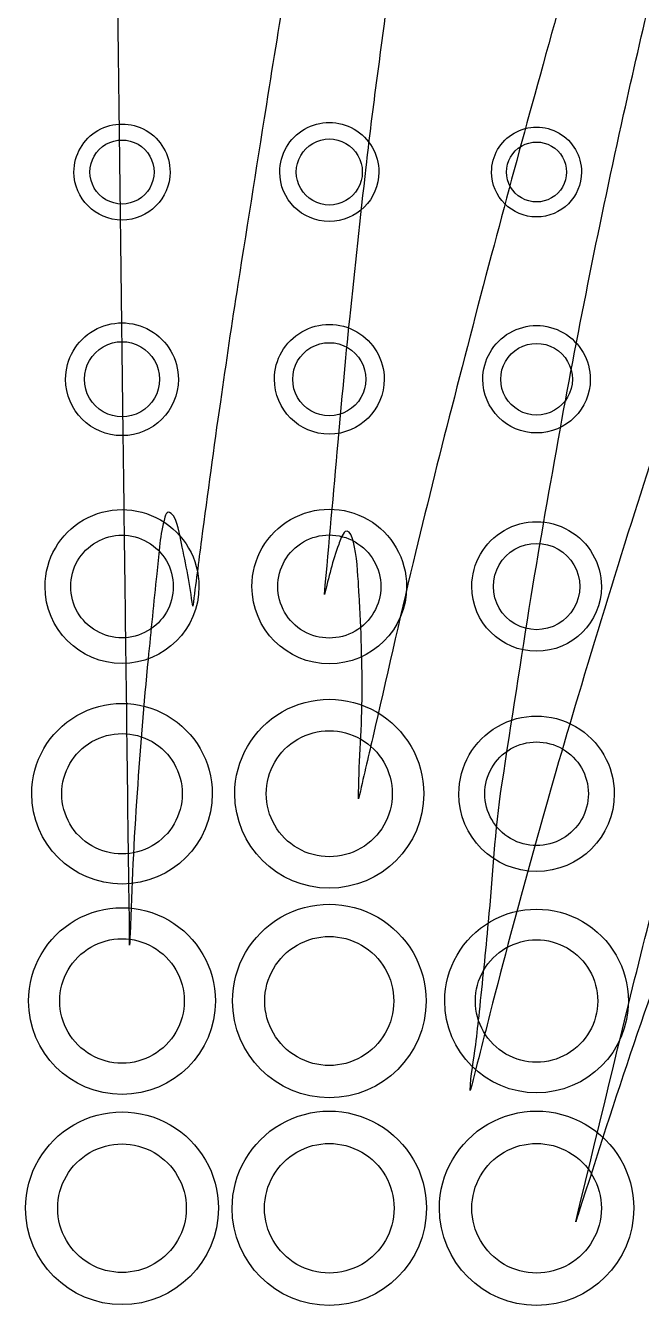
# Model space of a CAD drawing. Extents: x 9 to 391, y 39 to 560.
# Drawn here: x 201.9 to 249.5, y 384.5 to 483.3 of the extents above; entities that cross this region are included whole.
import ezdxf

# ---------------------------------------------------------------- set-up
doc = ezdxf.new("R2010")
doc.units = 0
doc.layers.add('Capa_1', color=7, linetype='CONTINUOUS')
doc.layers.add('Capa_2', color=7, linetype='CONTINUOUS')

msp = doc.modelspace()

# ---------------------------------------------------------------- linework, layer by layer
at = {"layer": 'Capa_1', "color": 7}
for points in [[(209.18759, 474.97157), (209.09769, 482.16634), (209.0069, 489.36109), (208.91701, 496.55678)], [(244.75224, 490.50566), (243.52406, 486.34745), (242.40871, 482.15257), (241.24199, 477.97603)], [(228.95841, 478.3117), (229.47482, 482.21769), (229.9903, 486.12368), (230.50671, 490.03059)], [(222.22491, 487.56446), (221.68925, 484.37015), (221.15358, 481.17585), (220.64728, 477.97695)], [(248.10289, 476.42244), (248.8119, 479.62776), (249.55578, 482.8239), (250.30241, 486.02096)], [(228.23288, 472.37154), (228.45945, 474.35526), (228.69701, 476.33256), (228.95841, 478.3117)], [(220.64728, 477.97695), (219.87404, 473.08964), (219.0999, 468.20234), (218.32668, 463.31596)], [(241.24199, 477.97603), (240.16058, 474.10581), (239.13602, 470.22092), (238.09863, 466.33877)], [(245.50253, 464.09275), (246.32896, 468.21152), (247.19574, 472.3211), (248.10289, 476.42244)], [(209.46918, 452.52701), (209.37558, 460.00884), (209.28206, 467.49066), (209.18759, 474.97157)], [(226.96069, 460.62514), (227.36334, 464.54397), (227.78619, 468.45822), (228.23288, 472.37154)], [(238.09863, 466.33877), (236.98695, 462.17506), (235.90646, 458.00587), (234.83604, 453.83208)], [(243.20212, 452.07305), (243.92214, 456.08817), (244.69996, 460.09322), (245.50253, 464.09275)], [(218.32668, 463.31596), (217.84879, 460.29681), (217.41402, 457.27309), (216.97558, 454.24844)], [(226.06729, 451.12567), (226.35165, 454.2943), (226.63598, 457.46018), (226.96069, 460.62514)], [(252.49093, 456.59534), (251.17286, 452.72787), (249.93276, 448.83654), (248.70459, 444.93973)], [(216.97558, 454.24844), (216.46285, 450.70838), (215.98222, 447.1674), (215.52086, 443.62)], [(234.83604, 453.83208), (233.81424, 449.84813), (232.81721, 445.85593), (231.86054, 441.85548)], [(209.72142, 432.42111), (209.63692, 439.12339), (209.55356, 445.82475), (209.46918, 452.52701)], [(240.96957, 439.20776), (241.66851, 443.50445), (242.43348, 447.78921), (243.20212, 452.07305)], [(225.01065, 439.37101), (225.36287, 443.28893), (225.71507, 447.20775), (226.06729, 451.12567)], [(213.1865, 445.63491), (212.8086, 445.93663), (212.71964, 445.43313), (212.62699, 445.07821)], [(213.96615, 443.31919), (213.83682, 443.86945), (213.70198, 445.22312), (213.1865, 445.63491)], [(212.62699, 445.07821), (212.28303, 443.75848), (212.20782, 442.33421), (212.06564, 440.98238)], [(227.67796, 439.37101), (227.65136, 439.77729), (227.50919, 444.7774), (226.61857, 444.2253)], [(248.70459, 444.93973), (247.2994, 440.48164), (245.93363, 436.0162), (244.58898, 431.53885)], [(226.61857, 444.2253), (226.36358, 444.06663), (226.21406, 443.49895), (226.11683, 443.24673)], [(214.84945, 438.46673), (214.6073, 440.09278), (214.34313, 441.7179), (213.96615, 443.31919)], [(215.52086, 443.62), (215.29705, 441.90224), (215.07324, 440.18448), (214.84945, 438.46673)], [(226.11683, 443.24673), (225.63711, 441.99303), (225.33259, 440.67056), (225.01065, 439.37101)], [(231.86054, 441.85548), (230.78371, 437.35518), (229.77659, 432.83749), (228.73553, 428.32895)], [(212.06564, 440.98238), (211.83451, 438.78039), (211.62171, 436.57657), (211.39974, 434.37457)], [(227.9137, 431.29582), (227.9339, 433.9903), (227.8513, 436.68203), (227.67796, 439.37101)], [(238.70492, 424.68342), (239.45981, 429.52487), (240.1835, 434.37182), (240.96957, 439.20776)], [(211.39974, 434.37457), (211.05394, 430.94548), (210.79069, 427.51089), (210.54763, 424.07354)], [(209.90304, 417.8876), (209.84254, 422.73181), (209.78191, 427.57692), (209.72142, 432.42111)], [(227.64494, 423.60949), (227.64494, 426.16823), (227.89443, 428.73339), (227.9137, 431.29582)], [(244.58898, 431.53885), (243.42592, 427.66495), (242.3069, 423.7764), (241.21998, 419.8805)], [(228.73553, 428.32895), (228.3723, 426.75611), (228.00908, 425.18233), (227.64494, 423.60949)], [(210.54763, 424.07354), (210.2908, 420.43902), (210.14312, 416.79899), (210.00464, 413.15897)], [(237.67487, 414.06966), (238.01517, 417.61155), (238.15642, 421.16722), (238.70492, 424.68342)], [(241.21998, 419.8805), (240.10371, 415.87728), (239.02413, 411.86125), (237.99499, 407.83419)], [(209.97264, 412.30879), (209.97264, 414.1678), (209.92574, 416.02861), (209.90304, 417.8876)], [(253.31912, 417.23095), (251.77541, 413.07735), (250.3271, 408.8852), (248.89163, 404.69217)], [(247.85883, 405.18557), (248.68251, 408.58531), (249.53369, 411.97679), (250.39038, 415.36921)], [(236.97594, 407.15737), (237.22452, 409.46024), (237.45291, 411.76403), (237.67487, 414.06966)], [(210.00464, 413.15897), (209.99344, 412.87557), (209.98344, 412.59218), (209.97264, 412.30879)], [(237.99499, 407.83419), (237.41989, 405.58176), (236.84478, 403.32932), (236.26876, 401.07689)], [(236.68884, 404.60412), (236.79068, 405.45429), (236.88331, 406.30536), (236.97594, 407.15737)], [(244.40821, 390.94094), (245.55841, 395.68885), (246.70863, 400.43767), (247.85883, 405.18557)], [(236.26876, 401.07689), (236.26876, 402.23429), (236.55218, 403.45497), (236.68884, 404.60412)], [(248.89163, 404.69217), (247.4149, 400.37806), (246.04454, 396.02818), (244.64852, 391.68747)], [(244.64852, 391.68747), (244.56872, 391.43894), (244.488, 391.18948), (244.40821, 390.94094)]]:
    msp.add_open_spline(points, degree=3, dxfattribs=at)
at = {"layer": 'Capa_2', "color": 5}
for points in [[(211.854613, 471.990905)], [(227.933045, 471.990906)], [(243.697749, 471.990905)], [(212.285984, 455.990905)], [(228.207552, 455.990905)], [(244.148732, 455.990905)], [(213.344813, 439.990908)], [(229.364423, 439.990906)], [(244.717356, 439.990909)], [(214.031091, 423.99091)], [(230.246776, 423.990902)], [(245.384024, 423.990903)], [(214.187945, 407.990909)], [(230.364419, 407.990907)], [(246.109512, 407.99091)], [(214.344809, 391.990909)], [(230.38403, 391.990904)], [(246.38403, 391.990904)]]:
    msp.add_lwpolyline(points, close=True, dxfattribs=at)
at = {"layer": 'Capa_2', "color": 7}
for points in [[(213.089907, 471.990905)], [(229.207555, 471.990906)], [(244.854612, 471.990905)], [(213.736965, 455.990905)], [(229.619317, 455.990905)], [(245.531085, 455.990905)], [(215.325205, 439.990908)], [(231.354619, 439.990906)], [(246.384022, 439.990909)], [(216.35462, 423.99091)], [(232.678149, 423.990902)], [(247.384024, 423.990903)], [(216.589905, 407.990909)], [(232.854615, 407.990907)], [(248.472258, 407.99091)], [(216.825201, 391.990909)], [(232.88403, 391.990904)], [(248.88403, 391.990904)]]:
    msp.add_lwpolyline(points, close=True, dxfattribs=at)
for points in [[(207.531084, 475.200293), (208.677688, 475.862285), (210.090362, 475.862285), (211.236966, 475.200293)], [(221.560497, 471.990906), (221.560497, 473.356921), (222.289257, 474.619171), (223.472261, 475.302179)], [(223.472261, 475.302179), (224.655265, 475.985187), (226.112786, 475.985187), (227.29579, 475.302179)], [(227.29579, 475.302179), (228.478795, 474.619171), (229.207555, 473.356921), (229.207555, 471.990906)], [(239.64873, 474.996522), (240.722534, 475.616483), (242.045514, 475.616483), (243.119318, 474.996522)], [(205.678143, 471.990905), (205.678143, 473.314889), (206.38448, 474.538301), (207.531084, 475.200293)], [(211.236966, 475.200293), (212.38357, 474.538301), (213.089907, 473.314889), (213.089907, 471.990905)], [(237.913436, 471.990905), (237.913436, 473.230827), (238.574926, 474.376562), (239.64873, 474.996522)], [(243.119318, 474.996522), (244.193122, 474.376562), (244.854612, 473.230827), (244.854612, 471.990905)], [(209.384025, 468.285023), (207.337323, 468.285023), (205.678143, 469.944203), (205.678143, 471.990905)], [(213.089907, 471.990905), (213.089907, 469.944203), (211.430728, 468.285023), (209.384025, 468.285023)], [(225.384026, 468.167377), (223.272349, 468.167377), (221.560497, 469.879229), (221.560497, 471.990906)], [(229.207555, 471.990906), (229.207555, 469.879229), (227.495703, 468.167377), (225.384026, 468.167377)], [(241.384024, 468.520317), (239.467271, 468.520317), (237.913436, 470.074152), (237.913436, 471.990905)], [(244.854612, 471.990905), (244.854612, 470.074152), (243.300777, 468.520317), (241.384024, 468.520317)], [(207.207553, 459.760662), (208.554358, 460.53824), (210.21369, 460.53824), (211.560494, 459.760662)], [(205.031083, 455.990905), (205.031083, 457.546061), (205.860749, 458.983084), (207.207553, 459.760662)], [(211.560494, 459.760662), (212.907299, 458.983084), (213.736965, 457.546061), (213.736965, 455.990905)], [(221.148729, 455.990905), (221.148729, 457.50403), (221.955972, 458.902215), (223.266376, 459.658777)], [(223.266376, 459.658777), (224.576781, 460.41534), (226.191266, 460.41534), (227.50167, 459.658777)], [(227.50167, 459.658777), (228.812075, 458.902215), (229.619317, 457.50403), (229.619317, 455.990905)], [(237.236967, 455.990905), (237.236967, 457.472506), (238.027392, 458.841563), (239.310497, 459.582363)], [(239.310497, 459.582363), (240.593601, 460.323164), (242.174451, 460.323164), (243.457556, 459.582363)], [(243.457556, 459.582363), (244.74066, 458.841563), (245.531085, 457.472506), (245.531085, 455.990905)], [(209.384024, 451.637964), (206.979961, 451.637964), (205.031083, 453.586842), (205.031083, 455.990905)], [(213.736965, 455.990905), (213.736965, 453.586842), (211.788087, 451.637964), (209.384024, 451.637964)], [(225.384023, 451.755611), (223.044935, 451.755611), (221.148729, 453.651817), (221.148729, 455.990905)], [(229.619317, 455.990905), (229.619317, 453.651817), (227.723111, 451.755611), (225.384023, 451.755611)], [(241.384026, 451.843846), (239.093669, 451.843846), (237.236967, 453.700547), (237.236967, 455.990905)], [(245.531085, 455.990905), (245.531085, 453.700548), (243.674384, 451.843846), (241.384026, 451.843846)], [(206.41344, 445.136118), (208.251647, 446.197407), (210.516411, 446.197407), (212.354617, 445.136118)], [(222.398737, 445.161587), (224.246043, 446.22813), (226.522019, 446.22813), (228.369325, 445.161587)], [(203.442852, 439.990908), (203.442852, 442.113486), (204.575234, 444.074829), (206.41344, 445.136118)], [(212.354617, 445.136118), (214.192823, 444.074829), (215.325205, 442.113486), (215.325205, 439.990908)], [(219.413443, 439.990906), (219.413443, 442.123992), (220.551431, 444.095044), (222.398737, 445.161587)], [(228.369325, 445.161587), (230.216632, 444.095044), (231.354619, 442.123992), (231.354619, 439.990906)], [(238.884023, 444.321036), (240.431028, 445.2142), (242.337017, 445.2142), (243.884022, 444.321036)], [(236.384023, 439.990909), (236.384023, 441.777237), (237.337017, 443.427872), (238.884023, 444.321036)], [(243.884022, 444.321036), (245.431028, 443.427872), (246.384022, 441.777237), (246.384022, 439.990909)], [(209.384029, 434.049732), (206.102807, 434.049732), (203.442852, 436.709687), (203.442852, 439.990908)], [(215.325205, 439.990908), (215.325205, 436.709687), (212.66525, 434.049732), (209.384029, 434.049732)], [(225.384031, 434.020318), (222.086566, 434.020318), (219.413443, 436.693441), (219.413443, 439.990906)], [(231.354619, 439.990906), (231.354619, 436.693441), (228.681496, 434.020318), (225.384031, 434.020318)], [(241.384022, 434.99091), (238.622599, 434.99091), (236.384023, 437.229486), (236.384023, 439.990909)], [(246.384022, 439.990909), (246.384022, 437.229486), (244.145446, 434.99091), (241.384022, 434.99091)], [(205.898738, 430.027616), (208.055445, 431.272792), (210.712618, 431.272792), (212.869326, 430.027616)], [(221.736972, 430.307793), (223.99378, 431.610762), (226.774282, 431.610762), (229.03109, 430.307793)], [(202.413443, 423.99091), (202.413443, 426.481261), (203.74203, 428.782441), (205.898738, 430.027616)], [(212.869326, 430.027616), (215.026033, 428.782441), (216.35462, 426.481261), (216.35462, 423.99091)], [(218.089913, 423.990902), (218.089913, 426.596839), (219.480164, 429.004824), (221.736972, 430.307793)], [(229.03109, 430.307793), (231.287898, 429.004824), (232.678149, 426.596839), (232.678149, 423.990902)], [(238.384024, 429.187056), (240.24043, 430.258853), (242.527617, 430.258853), (244.384024, 429.187056)], [(235.384024, 423.990903), (235.384024, 426.134497), (236.527617, 428.115259), (238.384024, 429.187056)], [(244.384024, 429.187056), (246.24043, 428.115259), (247.384024, 426.134497), (247.384024, 423.990903)], [(209.384032, 417.020322), (205.534282, 417.020322), (202.413443, 420.14116), (202.413443, 423.99091)], [(216.35462, 423.99091), (216.35462, 420.14116), (213.233781, 417.020322), (209.384032, 417.020322)], [(225.384031, 416.696784), (221.355601, 416.696784), (218.089913, 419.962472), (218.089913, 423.990902)], [(232.678149, 423.990902), (232.678149, 419.962472), (229.412461, 416.696784), (225.384031, 416.696784)], [(241.384024, 417.990903), (238.070315, 417.990903), (235.384024, 420.677195), (235.384024, 423.990903)], [(247.384024, 423.990903), (247.384024, 420.677195), (244.697732, 417.990903), (241.384024, 417.990903)], [(205.781082, 414.231387), (208.01059, 415.518594), (210.757456, 415.518594), (212.986964, 414.231387)], [(221.648733, 414.460626), (223.960141, 415.795118), (226.807913, 415.795118), (229.119321, 414.460626)], [(237.839905, 414.129501), (240.033012, 415.395693), (242.735032, 415.395693), (244.92814, 414.129501)], [(202.178141, 407.990909), (202.178141, 410.565323), (203.551574, 412.94418), (205.781082, 414.231387)], [(212.986964, 414.231387), (215.216472, 412.94418), (216.589905, 410.565323), (216.589905, 407.990909)], [(217.913439, 407.990907), (217.913439, 410.659891), (219.337325, 413.126134), (221.648733, 414.460626)], [(229.119321, 414.460626), (231.430729, 413.126134), (232.854615, 410.659891), (232.854615, 407.990907)], [(234.295787, 407.99091), (234.295787, 410.523292), (235.646797, 412.86331), (237.839905, 414.129501)], [(244.92814, 414.129501), (247.121248, 412.86331), (248.472258, 410.523292), (248.472258, 407.99091)], [(209.384023, 400.785027), (205.404324, 400.785027), (202.178141, 404.011211), (202.178141, 407.990909)], [(216.589905, 407.99091), (216.589905, 404.011211), (213.363722, 400.785027), (209.384023, 400.785027)], [(225.384027, 400.520319), (221.258135, 400.520318), (217.913439, 403.865015), (217.913439, 407.990907)], [(232.854615, 407.990907), (232.854615, 403.865015), (229.509919, 400.520319), (225.384027, 400.520319)], [(241.384022, 400.902674), (237.469298, 400.902674), (234.295787, 404.076185), (234.295787, 407.99091)], [(248.472258, 407.99091), (248.472258, 404.076185), (245.298747, 400.902674), (241.384022, 400.902674)], [(205.663436, 398.435157), (207.965744, 399.764395), (210.802304, 399.764395), (213.104612, 398.435157)], [(221.63403, 398.486095), (223.954538, 399.825841), (226.813522, 399.825841), (229.13403, 398.486095)], [(237.63403, 398.486095), (239.954538, 399.825841), (242.813522, 399.825841), (245.13403, 398.486095)], [(201.942848, 391.990909), (201.942848, 394.649385), (203.361128, 397.105919), (205.663436, 398.435157)], [(213.104612, 398.435157), (215.40692, 397.105919), (216.825201, 394.649385), (216.825201, 391.990909)], [(217.88403, 391.990904), (217.88403, 394.670396), (219.313522, 397.146349), (221.63403, 398.486095)], [(229.13403, 398.486095), (231.454538, 397.146349), (232.88403, 394.670396), (232.88403, 391.990904)], [(233.88403, 391.990904), (233.88403, 394.670396), (235.313522, 397.146349), (237.63403, 398.486095)], [(245.13403, 398.486095), (247.454538, 397.146349), (248.88403, 394.670396), (248.88403, 391.990904)], [(209.384024, 384.549733), (205.274376, 384.549733), (201.942848, 387.881261), (201.942848, 391.990909)], [(216.825201, 391.990909), (216.825201, 387.881261), (213.493673, 384.549733), (209.384024, 384.549733)], [(225.38403, 384.490904), (221.241894, 384.490904), (217.88403, 387.848769), (217.88403, 391.990904)], [(232.88403, 391.990904), (232.88403, 387.848769), (229.526165, 384.490904), (225.38403, 384.490904)], [(241.38403, 384.490904), (237.241894, 384.490904), (233.88403, 387.848769), (233.88403, 391.990904)], [(248.88403, 391.990904), (248.88403, 387.848769), (245.526165, 384.490904), (241.38403, 384.490904)]]:
    msp.add_open_spline(points, degree=3, dxfattribs=at)
at = {"layer": 'Capa_2', "color": 5}
for points in [[(208.148731, 474.130497), (208.913134, 474.571825), (209.854917, 474.571825), (210.619319, 474.130497)], [(224.109516, 474.198421), (224.898186, 474.65376), (225.869866, 474.65376), (226.658536, 474.198421)], [(240.227161, 473.99465), (240.94303, 474.407957), (241.825018, 474.407957), (242.540887, 473.99465)], [(206.913437, 471.990905), (206.913437, 472.873561), (207.384329, 473.689169), (208.148731, 474.130497)], [(210.619319, 474.130497), (211.383722, 473.689169), (211.854613, 472.873561), (211.854613, 471.990905)], [(222.835006, 471.990906), (222.835006, 472.901583), (223.320847, 473.743083), (224.109516, 474.198421)], [(226.658536, 474.198421), (227.447205, 473.743083), (227.933045, 472.901583), (227.933045, 471.990906)], [(239.070299, 471.990905), (239.070299, 472.81752), (239.511292, 473.581343), (240.227161, 473.99465)], [(242.540887, 473.99465), (243.256756, 473.581343), (243.697749, 472.81752), (243.697749, 471.990905)], [(208.148731, 469.851313), (207.384329, 470.292641), (206.913437, 471.108249), (206.913437, 471.990905)], [(211.854613, 471.990905), (211.854613, 471.108249), (211.383722, 470.292641), (210.619319, 469.851313)], [(224.109516, 469.78339), (223.320847, 470.238729), (222.835006, 471.080229), (222.835006, 471.990906)], [(227.933045, 471.990906), (227.933045, 471.080229), (227.447205, 470.238729), (226.658536, 469.78339)], [(240.227161, 469.98716), (239.511292, 470.400467), (239.070299, 471.164291), (239.070299, 471.990905)], [(243.697749, 471.990905), (243.697749, 471.164291), (243.256756, 470.400467), (242.540887, 469.98716)], [(210.619319, 469.851313), (209.854917, 469.409985), (208.913134, 469.409985), (208.148731, 469.851313)], [(226.658536, 469.78339), (225.869866, 469.328052), (224.898186, 469.328052), (224.109516, 469.78339)], [(242.540887, 469.98716), (241.825018, 469.573853), (240.94303, 469.573853), (240.227161, 469.98716)], [(206.482063, 455.990905), (206.482063, 457.027676), (207.035174, 457.985691), (207.933043, 458.504077)], [(207.933043, 458.504077), (208.830913, 459.022462), (209.937134, 459.022462), (210.835004, 458.504077)], [(210.835004, 458.504077), (211.732874, 457.985691), (212.285984, 457.027676), (212.285984, 455.990905)], [(223.972259, 458.436153), (224.845862, 458.940528), (225.922185, 458.940528), (226.795788, 458.436153)], [(240.001673, 458.385211), (240.857076, 458.879078), (241.910976, 458.879078), (242.766379, 458.385211)], [(222.560494, 455.990905), (222.560494, 456.999655), (223.098656, 457.931778), (223.972259, 458.436153)], [(226.795788, 458.436153), (227.669391, 457.931778), (228.207552, 456.999655), (228.207552, 455.990905)], [(238.61932, 455.990905), (238.61932, 456.978639), (239.14627, 457.891343), (240.001673, 458.385211)], [(242.766379, 458.385211), (243.621782, 457.891343), (244.148732, 456.978639), (244.148732, 455.990905)], [(207.933043, 453.477733), (207.035174, 453.996119), (206.482063, 454.954134), (206.482063, 455.990905)], [(212.285984, 455.990905), (212.285984, 454.954134), (211.732874, 453.996119), (210.835004, 453.477733)], [(223.972259, 453.545657), (223.098656, 454.050032), (222.560494, 454.982155), (222.560494, 455.990905)], [(228.207552, 455.990905), (228.207552, 454.982155), (227.669391, 454.050032), (226.795788, 453.545657)], [(240.001673, 453.596599), (239.14627, 454.090466), (238.61932, 455.003171), (238.61932, 455.990905)], [(244.148732, 455.990905), (244.148732, 455.003171), (243.621782, 454.090466), (242.766379, 453.596599)], [(226.795788, 453.545657), (225.922185, 453.041282), (224.845862, 453.041282), (223.972259, 453.545657)], [(242.766379, 453.596599), (241.910976, 453.102732), (240.857076, 453.102732), (240.001673, 453.596599)], [(210.835004, 453.477733), (209.937134, 452.959348), (208.830913, 452.959348), (207.933043, 453.477733)], [(207.403636, 443.421048), (208.629107, 444.128574), (210.13895, 444.128574), (211.364421, 443.421048)], [(223.393835, 443.438027), (224.625373, 444.149055), (226.14269, 444.149055), (227.374227, 443.438027)], [(205.423244, 439.990908), (205.423244, 441.40596), (206.178165, 442.713522), (207.403636, 443.421048)], [(211.364421, 443.421048), (212.589892, 442.713522), (213.344813, 441.40596), (213.344813, 439.990908)], [(221.403639, 439.990906), (221.403639, 441.412963), (222.162297, 442.726998), (223.393835, 443.438027)], [(227.374227, 443.438027), (228.605765, 442.726998), (229.364423, 441.412963), (229.364423, 439.990906)], [(238.050689, 439.990909), (238.050689, 441.181795), (238.686019, 442.282218), (239.717356, 442.877661)], [(239.717356, 442.877661), (240.748693, 443.473103), (242.019352, 443.473103), (243.050689, 442.877661)], [(243.050689, 442.877661), (244.082026, 442.282218), (244.717356, 441.181795), (244.717356, 439.990909)], [(207.403636, 436.560768), (206.178165, 437.268294), (205.423244, 438.575856), (205.423244, 439.990908)], [(213.344813, 439.990908), (213.344813, 438.575856), (212.589892, 437.268294), (211.364421, 436.560768)], [(223.393835, 436.543785), (222.162297, 437.254814), (221.403639, 438.568849), (221.403639, 439.990906)], [(229.364423, 439.990906), (229.364423, 438.568849), (228.605765, 437.254814), (227.374227, 436.543785)], [(239.717356, 437.104158), (238.686019, 437.699601), (238.050689, 438.800024), (238.050689, 439.990909)], [(244.717356, 439.990909), (244.717356, 438.800024), (244.082026, 437.699601), (243.050689, 437.104158)], [(243.050689, 437.104158), (242.019352, 436.508716), (240.748693, 436.508716), (239.717356, 437.104158)], [(211.364421, 436.560768), (210.13895, 435.853242), (208.629107, 435.853242), (207.403636, 436.560768)], [(227.374227, 436.543785), (226.14269, 435.832756), (224.625373, 435.832756), (223.393835, 436.543785)], [(207.060502, 428.015381), (208.498307, 428.845498), (210.269756, 428.845498), (211.707561, 428.015381)], [(222.952658, 428.202163), (224.457197, 429.070808), (226.310865, 429.070808), (227.815403, 428.202163)], [(204.736973, 423.99091), (204.736973, 425.651144), (205.622697, 427.185264), (207.060502, 428.015381)], [(211.707561, 428.015381), (213.145366, 427.185264), (214.031091, 425.651144), (214.031091, 423.99091)], [(220.521286, 423.990902), (220.521286, 425.728193), (221.44812, 427.333517), (222.952658, 428.202163)], [(227.815403, 428.202163), (229.319942, 427.333517), (230.246776, 425.728193), (230.246776, 423.990902)], [(239.384024, 427.455005), (240.621628, 428.169536), (242.14642, 428.169536), (243.384024, 427.455005)], [(237.384024, 423.990903), (237.384024, 425.419966), (238.146419, 426.740474), (239.384024, 427.455005)], [(243.384024, 427.455005), (244.621628, 426.740474), (245.384024, 425.419966), (245.384024, 423.990903)], [(207.060502, 419.966439), (205.622697, 420.796556), (204.736973, 422.330675), (204.736973, 423.99091)], [(214.031091, 423.99091), (214.031091, 422.330675), (213.145366, 420.796556), (211.707561, 419.966439)], [(222.952658, 419.779641), (221.44812, 420.648287), (220.521286, 422.25361), (220.521286, 423.990902)], [(230.246776, 423.990902), (230.246776, 422.25361), (229.319942, 420.648287), (227.815403, 419.779641)], [(239.384024, 420.526802), (238.146419, 421.241333), (237.384024, 422.561841), (237.384024, 423.990903)], [(245.384024, 423.990903), (245.384024, 422.561841), (244.621628, 421.241333), (243.384024, 420.526802)], [(211.707561, 419.966439), (210.269756, 419.136322), (208.498307, 419.136322), (207.060502, 419.966439)], [(243.384024, 420.526802), (242.14642, 419.81227), (240.621628, 419.81227), (239.384024, 420.526802)], [(227.815403, 419.779641), (226.310865, 418.910995), (224.457197, 418.910995), (222.952658, 419.779641)], [(206.982062, 412.151228), (208.468401, 413.009366), (210.299645, 413.009366), (211.785984, 412.151228)], [(222.893831, 412.304053), (224.43477, 413.193714), (226.333284, 413.193714), (227.874223, 412.304053)], [(204.580101, 407.990909), (204.580101, 409.707185), (205.495724, 411.29309), (206.982062, 412.151228)], [(211.785984, 412.151228), (213.272322, 411.29309), (214.187945, 409.707185), (214.187945, 407.990909)], [(220.403635, 407.990907), (220.403635, 409.770229), (221.352892, 411.414391), (222.893831, 412.304053)], [(227.874223, 412.304053), (229.415162, 411.414391), (230.364419, 409.770229), (230.364419, 407.990907)], [(236.658532, 407.99091), (236.658532, 409.679165), (237.559205, 411.239177), (239.021277, 412.083304)], [(239.021277, 412.083304), (240.483349, 412.927432), (242.284696, 412.927432), (243.746767, 412.083304)], [(243.746767, 412.083304), (245.208839, 411.239177), (246.109512, 409.679165), (246.109512, 407.99091)], [(206.982062, 403.830591), (205.495724, 404.688729), (204.580101, 406.274634), (204.580101, 407.990909)], [(214.187945, 407.990909), (214.187945, 406.274634), (213.272322, 404.688729), (211.785984, 403.830591)], [(222.893831, 403.677761), (221.352892, 404.567422), (220.403635, 406.211584), (220.403635, 407.990907)], [(230.364419, 407.990907), (230.364419, 406.211584), (229.415162, 404.567422), (227.874223, 403.677761)], [(239.021277, 403.898515), (237.559205, 404.742643), (236.658532, 406.302655), (236.658532, 407.99091)], [(246.109512, 407.99091), (246.109512, 406.302655), (245.208839, 404.742643), (243.746767, 403.898515)], [(211.785984, 403.830591), (210.299645, 402.972453), (208.468401, 402.972453), (206.982062, 403.830591)], [(227.874223, 403.677761), (226.333284, 402.788099), (224.43477, 402.788099), (222.893831, 403.677761)], [(243.746767, 403.898515), (242.284696, 403.054387), (240.483349, 403.054387), (239.021277, 403.898515)], [(222.88403, 396.321031), (224.431035, 397.214195), (226.337024, 397.214195), (227.88403, 396.321031)], [(238.88403, 396.321031), (240.431035, 397.214195), (242.337024, 397.214195), (243.88403, 396.321031)], [(204.42324, 391.990909), (204.42324, 393.763227), (205.36876, 395.400916), (206.903632, 396.287074)], [(206.903632, 396.287074), (208.438504, 397.173233), (210.329544, 397.173233), (211.864416, 396.287074)], [(211.864416, 396.287074), (213.399288, 395.400916), (214.344809, 393.763227), (214.344809, 391.990909)], [(220.38403, 391.990904), (220.38403, 393.777232), (221.337024, 395.427867), (222.88403, 396.321031)], [(227.88403, 396.321031), (229.431035, 395.427867), (230.38403, 393.777232), (230.38403, 391.990904)], [(236.38403, 391.990904), (236.38403, 393.777232), (237.337024, 395.427867), (238.88403, 396.321031)], [(243.88403, 396.321031), (245.431035, 395.427867), (246.38403, 393.777232), (246.38403, 391.990904)], [(206.903632, 387.694744), (205.36876, 388.580903), (204.42324, 390.218592), (204.42324, 391.990909)], [(214.344809, 391.990909), (214.344809, 390.218592), (213.399288, 388.580903), (211.864416, 387.694744)], [(222.88403, 387.660777), (221.337024, 388.553941), (220.38403, 390.204576), (220.38403, 391.990904)], [(230.38403, 391.990904), (230.38403, 390.204576), (229.431035, 388.553941), (227.88403, 387.660777)], [(238.88403, 387.660777), (237.337024, 388.553941), (236.38403, 390.204576), (236.38403, 391.990904)], [(246.38403, 391.990904), (246.38403, 390.204576), (245.431035, 388.553941), (243.88403, 387.660777)], [(211.864416, 387.694744), (210.329544, 386.808585), (208.438504, 386.808585), (206.903632, 387.694744)], [(227.88403, 387.660777), (226.337024, 386.767613), (224.431035, 386.767613), (222.88403, 387.660777)], [(243.88403, 387.660777), (242.337024, 386.767613), (240.431035, 386.767613), (238.88403, 387.660777)]]:
    msp.add_open_spline(points, degree=3, dxfattribs=at)

doc.saveas('drawing.dxf')
